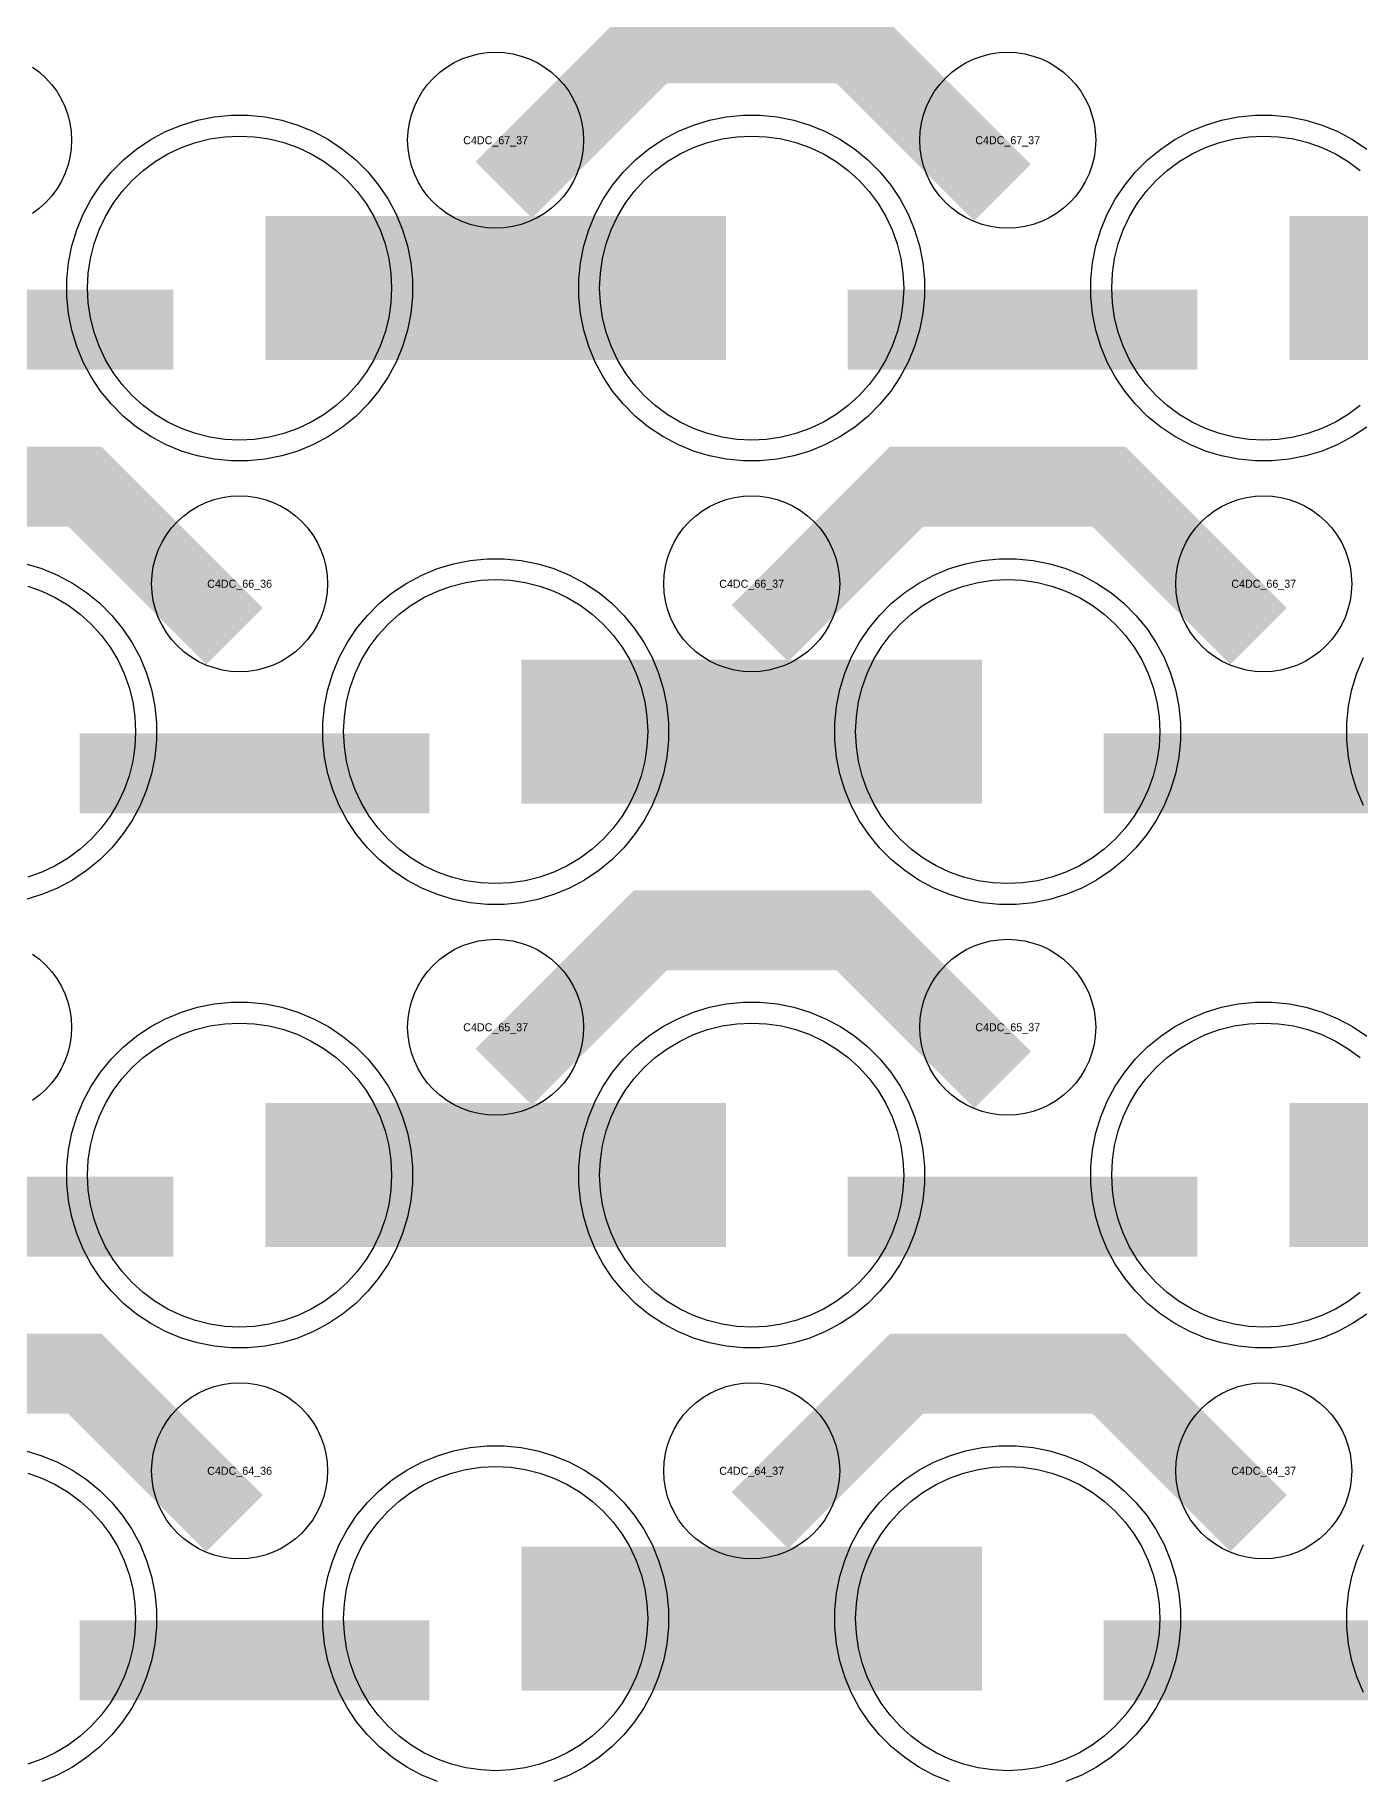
# Model space of a CAD drawing. Extents: x -11880 to 11880, y -14992 to 14992.
# Drawn here: x -304 to 110, y -6021 to -5477 of the extents above; entities that cross this region are included whole.
import ezdxf
from ezdxf.enums import TextEntityAlignment as Align

# ---------------------------------------------------------------- set-up
doc = ezdxf.new("R2010")
doc.units = 0
doc.header["$MEASUREMENT"] = 0
for name, color, linetype in [('GDS_775_DT_237', 138, 'CONTINUOUS'), ('RDL1_FS', 34, 'CONTINUOUS'), ('RDL_BS', 160, 'CONTINUOUS')]:
    doc.layers.add(name, color=color, linetype=linetype)

msp = doc.modelspace()

# ---------------------------------------------------------------- linework, layer by layer
at = {"layer": 'RDL1_FS'}
for points in [[(-240, -5603.279), (-244.657, -5603.05), (-249.268, -5602.366), (-253.791, -5601.234), (-258.181, -5599.662), (-262.395, -5597.67), (-266.395, -5595.272), (-270.14, -5592.494), (-273.594, -5589.364), (-276.724, -5585.91), (-279.502, -5582.165), (-281.9, -5578.165), (-283.892, -5573.951), (-285.464, -5569.561), (-286.596, -5565.038), (-287.28, -5560.427), (-287.509, -5555.77), (-287.28, -5551.113), (-286.596, -5546.502), (-285.464, -5541.979), (-283.892, -5537.589), (-281.9, -5533.375), (-279.502, -5529.375), (-276.724, -5525.63), (-273.594, -5522.176), (-270.14, -5519.046), (-266.395, -5516.268), (-262.395, -5513.87), (-258.181, -5511.878), (-253.791, -5510.306), (-249.268, -5509.174), (-244.657, -5508.49), (-240, -5508.261), (-235.343, -5508.49), (-230.732, -5509.174), (-226.209, -5510.306), (-221.819, -5511.878), (-217.605, -5513.87), (-213.605, -5516.268), (-209.86, -5519.046), (-206.406, -5522.176), (-203.276, -5525.63), (-200.498, -5529.375), (-198.1, -5533.375), (-196.108, -5537.589), (-194.536, -5541.979), (-193.404, -5546.502), (-192.72, -5551.113), (-192.491, -5555.77), (-192.72, -5560.427), (-193.404, -5565.038), (-194.536, -5569.561), (-196.108, -5573.951), (-198.1, -5578.165), (-200.498, -5582.165), (-203.276, -5585.91), (-206.406, -5589.364), (-209.86, -5592.494), (-213.605, -5595.272), (-217.605, -5597.67), (-221.819, -5599.662), (-226.209, -5601.234), (-230.732, -5602.366), (-235.343, -5603.05)], [(-80, -5603.279), (-84.657, -5603.05), (-89.268, -5602.366), (-93.791, -5601.234), (-98.181, -5599.662), (-102.395, -5597.67), (-106.395, -5595.272), (-110.14, -5592.494), (-113.594, -5589.364), (-116.724, -5585.91), (-119.502, -5582.165), (-121.9, -5578.165), (-123.892, -5573.951), (-125.464, -5569.561), (-126.596, -5565.038), (-127.28, -5560.427), (-127.509, -5555.77), (-127.28, -5551.113), (-126.596, -5546.502), (-125.464, -5541.979), (-123.892, -5537.589), (-121.9, -5533.375), (-119.502, -5529.375), (-116.724, -5525.63), (-113.594, -5522.176), (-110.14, -5519.046), (-106.395, -5516.268), (-102.395, -5513.87), (-98.181, -5511.878), (-93.791, -5510.306), (-89.268, -5509.174), (-84.657, -5508.49), (-80, -5508.261), (-75.343, -5508.49), (-70.732, -5509.174), (-66.209, -5510.306), (-61.819, -5511.878), (-57.605, -5513.87), (-53.605, -5516.268), (-49.86, -5519.046), (-46.406, -5522.176), (-43.276, -5525.63), (-40.498, -5529.375), (-38.1, -5533.375), (-36.108, -5537.589), (-34.536, -5541.979), (-33.404, -5546.502), (-32.72, -5551.113), (-32.491, -5555.77), (-32.72, -5560.427), (-33.404, -5565.038), (-34.536, -5569.561), (-36.108, -5573.951), (-38.1, -5578.165), (-40.498, -5582.165), (-43.276, -5585.91), (-46.406, -5589.364), (-49.86, -5592.494), (-53.605, -5595.272), (-57.605, -5597.67), (-61.819, -5599.662), (-66.209, -5601.234), (-70.732, -5602.366), (-75.343, -5603.05)], [(-160, -6018.974), (-164.657, -6018.745), (-169.268, -6018.061), (-173.791, -6016.929), (-178.181, -6015.357), (-182.395, -6013.365), (-186.395, -6010.967), (-190.14, -6008.189), (-193.594, -6005.059), (-196.724, -6001.605), (-199.502, -5997.86), (-201.9, -5993.86), (-203.892, -5989.646), (-205.464, -5985.256), (-206.596, -5980.733), (-207.28, -5976.122), (-207.509, -5971.465), (-207.28, -5966.808), (-206.596, -5962.197), (-205.464, -5957.674), (-203.892, -5953.284), (-201.9, -5949.07), (-199.502, -5945.07), (-196.724, -5941.325), (-193.594, -5937.871), (-190.14, -5934.741), (-186.395, -5931.963), (-182.395, -5929.565), (-178.181, -5927.573), (-173.791, -5926.001), (-169.268, -5924.869), (-164.657, -5924.185), (-160, -5923.956), (-155.343, -5924.185), (-150.732, -5924.869), (-146.209, -5926.001), (-141.819, -5927.573), (-137.605, -5929.565), (-133.605, -5931.963), (-129.86, -5934.741), (-126.406, -5937.871), (-123.276, -5941.325), (-120.498, -5945.07), (-118.1, -5949.07), (-116.108, -5953.284), (-114.536, -5957.674), (-113.404, -5962.197), (-112.72, -5966.808), (-112.491, -5971.465), (-112.72, -5976.122), (-113.404, -5980.733), (-114.536, -5985.256), (-116.108, -5989.646), (-118.1, -5993.86), (-120.498, -5997.86), (-123.276, -6001.605), (-126.406, -6005.059), (-129.86, -6008.189), (-133.605, -6010.967), (-137.605, -6013.365), (-141.819, -6015.357), (-146.209, -6016.929), (-150.732, -6018.061), (-155.343, -6018.745)], [(0, -6018.974), (-4.657, -6018.745), (-9.268, -6018.061), (-13.791, -6016.929), (-18.181, -6015.357), (-22.395, -6013.365), (-26.395, -6010.967), (-30.14, -6008.189), (-33.594, -6005.059), (-36.724, -6001.605), (-39.502, -5997.86), (-41.9, -5993.86), (-43.892, -5989.646), (-45.464, -5985.256), (-46.596, -5980.733), (-47.28, -5976.122), (-47.509, -5971.465), (-47.28, -5966.808), (-46.596, -5962.197), (-45.464, -5957.674), (-43.892, -5953.284), (-41.9, -5949.07), (-39.502, -5945.07), (-36.724, -5941.325), (-33.594, -5937.871), (-30.14, -5934.741), (-26.395, -5931.963), (-22.395, -5929.565), (-18.181, -5927.573), (-13.791, -5926.001), (-9.268, -5924.869), (-4.657, -5924.185), (0, -5923.956), (4.657, -5924.185), (9.268, -5924.869), (13.791, -5926.001), (18.181, -5927.573), (22.395, -5929.565), (26.395, -5931.963), (30.14, -5934.741), (33.594, -5937.871), (36.724, -5941.325), (39.502, -5945.07), (41.9, -5949.07), (43.892, -5953.284), (45.464, -5957.674), (46.596, -5962.197), (47.28, -5966.808), (47.509, -5971.465), (47.28, -5976.122), (46.596, -5980.733), (45.464, -5985.256), (43.892, -5989.646), (41.9, -5993.86), (39.502, -5997.86), (36.724, -6001.605), (33.594, -6005.059), (30.14, -6008.189), (26.395, -6010.967), (22.395, -6013.365), (18.181, -6015.357), (13.791, -6016.929), (9.268, -6018.061), (4.657, -6018.745)]]:
    msp.add_lwpolyline(points, close=True, dxfattribs=at)
for points in [[(110.14, -5592.494), (106.395, -5595.272), (102.395, -5597.67), (98.181, -5599.662), (93.791, -5601.234), (89.268, -5602.366), (84.657, -5603.05), (80, -5603.279), (75.343, -5603.05), (70.732, -5602.366), (66.209, -5601.234), (61.819, -5599.662), (57.605, -5597.67), (53.605, -5595.272), (49.86, -5592.494), (46.406, -5589.364), (43.276, -5585.91), (40.498, -5582.165), (38.1, -5578.165), (36.108, -5573.951), (34.536, -5569.561), (33.404, -5565.038), (32.72, -5560.427), (32.491, -5555.77), (32.72, -5551.113), (33.404, -5546.502), (34.536, -5541.979), (36.108, -5537.589), (38.1, -5533.375), (40.498, -5529.375), (43.276, -5525.63), (46.406, -5522.176), (49.86, -5519.046), (53.605, -5516.268), (57.605, -5513.87), (61.819, -5511.878), (66.209, -5510.306), (70.732, -5509.174), (75.343, -5508.49), (80, -5508.261), (84.657, -5508.49), (89.268, -5509.174), (93.791, -5510.306), (98.181, -5511.878), (102.395, -5513.87), (106.395, -5516.268), (110.14, -5519.046)], [(-306.209, -5926.001), (-301.819, -5927.573), (-297.605, -5929.565), (-293.605, -5931.963), (-289.86, -5934.741), (-286.406, -5937.871), (-283.276, -5941.325), (-280.498, -5945.07), (-278.1, -5949.07), (-276.108, -5953.284), (-274.536, -5957.674), (-273.404, -5962.197), (-272.72, -5966.808), (-272.491, -5971.465), (-272.72, -5976.122), (-273.404, -5980.733), (-274.536, -5985.256), (-276.108, -5989.646), (-278.1, -5993.86), (-280.498, -5997.86), (-283.276, -6001.605), (-286.406, -6005.059), (-289.86, -6008.189), (-293.605, -6010.967), (-297.605, -6013.365), (-301.819, -6015.357), (-306.209, -6016.929)]]:
    msp.add_lwpolyline(points, dxfattribs=at)
for points in [[(-231.998, -5555.77, 45, 45, 0), (-159.998, -5555.77, 45, 45, 0)], [(-159.998, -5555.77, 45, 45, 0), (-87.998, -5555.77, 45, 45, 0)], [(88.002, -5555.77, 45, 45, 0), (160.002, -5555.77, 45, 45, 0)], [(-151.998, -5971.465, 45, 45, 0), (-79.998, -5971.465, 45, 45, 0)], [(-79.998, -5971.465, 45, 45, 0), (-7.998, -5971.465, 45, 45, 0)]]:
    msp.add_lwpolyline(points, format="xyseb", dxfattribs=at)
at = {"layer": 'RDL1_FS', "color": 241, "true_color": 0xf7abae}
for points in [[(-160, -5741.844), (-164.657, -5741.615), (-169.268, -5740.931), (-173.791, -5739.799), (-178.181, -5738.227), (-182.395, -5736.235), (-186.395, -5733.837), (-190.14, -5731.059), (-193.594, -5727.929), (-196.724, -5724.475), (-199.502, -5720.73), (-201.9, -5716.73), (-203.892, -5712.516), (-205.464, -5708.126), (-206.596, -5703.603), (-207.28, -5698.992), (-207.509, -5694.335), (-207.28, -5689.678), (-206.596, -5685.067), (-205.464, -5680.544), (-203.892, -5676.154), (-201.9, -5671.94), (-199.502, -5667.94), (-196.724, -5664.195), (-193.594, -5660.741), (-190.14, -5657.611), (-186.395, -5654.833), (-182.395, -5652.435), (-178.181, -5650.443), (-173.791, -5648.871), (-169.268, -5647.739), (-164.657, -5647.055), (-160, -5646.826), (-155.343, -5647.055), (-150.732, -5647.739), (-146.209, -5648.871), (-141.819, -5650.443), (-137.605, -5652.435), (-133.605, -5654.833), (-129.86, -5657.611), (-126.406, -5660.741), (-123.276, -5664.195), (-120.498, -5667.94), (-118.1, -5671.94), (-116.108, -5676.154), (-114.536, -5680.544), (-113.404, -5685.067), (-112.72, -5689.678), (-112.491, -5694.335), (-112.72, -5698.992), (-113.404, -5703.603), (-114.536, -5708.126), (-116.108, -5712.516), (-118.1, -5716.73), (-120.498, -5720.73), (-123.276, -5724.475), (-126.406, -5727.929), (-129.86, -5731.059), (-133.605, -5733.837), (-137.605, -5736.235), (-141.819, -5738.227), (-146.209, -5739.799), (-150.732, -5740.931), (-155.343, -5741.615)], [(0, -5741.844), (-4.657, -5741.615), (-9.268, -5740.931), (-13.791, -5739.799), (-18.181, -5738.227), (-22.395, -5736.235), (-26.395, -5733.837), (-30.14, -5731.059), (-33.594, -5727.929), (-36.724, -5724.475), (-39.502, -5720.73), (-41.9, -5716.73), (-43.892, -5712.516), (-45.464, -5708.126), (-46.596, -5703.603), (-47.28, -5698.992), (-47.509, -5694.335), (-47.28, -5689.678), (-46.596, -5685.067), (-45.464, -5680.544), (-43.892, -5676.154), (-41.9, -5671.94), (-39.502, -5667.94), (-36.724, -5664.195), (-33.594, -5660.741), (-30.14, -5657.611), (-26.395, -5654.833), (-22.395, -5652.435), (-18.181, -5650.443), (-13.791, -5648.871), (-9.268, -5647.739), (-4.657, -5647.055), (0, -5646.826), (4.657, -5647.055), (9.268, -5647.739), (13.791, -5648.871), (18.181, -5650.443), (22.395, -5652.435), (26.395, -5654.833), (30.14, -5657.611), (33.594, -5660.741), (36.724, -5664.195), (39.502, -5667.94), (41.9, -5671.94), (43.892, -5676.154), (45.464, -5680.544), (46.596, -5685.067), (47.28, -5689.678), (47.509, -5694.335), (47.28, -5698.992), (46.596, -5703.603), (45.464, -5708.126), (43.892, -5712.516), (41.9, -5716.73), (39.502, -5720.73), (36.724, -5724.475), (33.594, -5727.929), (30.14, -5731.059), (26.395, -5733.837), (22.395, -5736.235), (18.181, -5738.227), (13.791, -5739.799), (9.268, -5740.931), (4.657, -5741.615)], [(-240, -5880.409), (-244.657, -5880.18), (-249.268, -5879.496), (-253.791, -5878.364), (-258.181, -5876.792), (-262.395, -5874.8), (-266.395, -5872.402), (-270.14, -5869.624), (-273.594, -5866.494), (-276.724, -5863.04), (-279.502, -5859.295), (-281.9, -5855.295), (-283.892, -5851.081), (-285.464, -5846.691), (-286.596, -5842.168), (-287.28, -5837.557), (-287.509, -5832.9), (-287.28, -5828.243), (-286.596, -5823.632), (-285.464, -5819.109), (-283.892, -5814.719), (-281.9, -5810.505), (-279.502, -5806.505), (-276.724, -5802.76), (-273.594, -5799.306), (-270.14, -5796.176), (-266.395, -5793.398), (-262.395, -5791), (-258.181, -5789.008), (-253.791, -5787.436), (-249.268, -5786.304), (-244.657, -5785.62), (-240, -5785.391), (-235.343, -5785.62), (-230.732, -5786.304), (-226.209, -5787.436), (-221.819, -5789.008), (-217.605, -5791), (-213.605, -5793.398), (-209.86, -5796.176), (-206.406, -5799.306), (-203.276, -5802.76), (-200.498, -5806.505), (-198.1, -5810.505), (-196.108, -5814.719), (-194.536, -5819.109), (-193.404, -5823.632), (-192.72, -5828.243), (-192.491, -5832.9), (-192.72, -5837.557), (-193.404, -5842.168), (-194.536, -5846.691), (-196.108, -5851.081), (-198.1, -5855.295), (-200.498, -5859.295), (-203.276, -5863.04), (-206.406, -5866.494), (-209.86, -5869.624), (-213.605, -5872.402), (-217.605, -5874.8), (-221.819, -5876.792), (-226.209, -5878.364), (-230.732, -5879.496), (-235.343, -5880.18)], [(-80, -5880.409), (-84.657, -5880.18), (-89.268, -5879.496), (-93.791, -5878.364), (-98.181, -5876.792), (-102.395, -5874.8), (-106.395, -5872.402), (-110.14, -5869.624), (-113.594, -5866.494), (-116.724, -5863.04), (-119.502, -5859.295), (-121.9, -5855.295), (-123.892, -5851.081), (-125.464, -5846.691), (-126.596, -5842.168), (-127.28, -5837.557), (-127.509, -5832.9), (-127.28, -5828.243), (-126.596, -5823.632), (-125.464, -5819.109), (-123.892, -5814.719), (-121.9, -5810.505), (-119.502, -5806.505), (-116.724, -5802.76), (-113.594, -5799.306), (-110.14, -5796.176), (-106.395, -5793.398), (-102.395, -5791), (-98.181, -5789.008), (-93.791, -5787.436), (-89.268, -5786.304), (-84.657, -5785.62), (-80, -5785.391), (-75.343, -5785.62), (-70.732, -5786.304), (-66.209, -5787.436), (-61.819, -5789.008), (-57.605, -5791), (-53.605, -5793.398), (-49.86, -5796.176), (-46.406, -5799.306), (-43.276, -5802.76), (-40.498, -5806.505), (-38.1, -5810.505), (-36.108, -5814.719), (-34.536, -5819.109), (-33.404, -5823.632), (-32.72, -5828.243), (-32.491, -5832.9), (-32.72, -5837.557), (-33.404, -5842.168), (-34.536, -5846.691), (-36.108, -5851.081), (-38.1, -5855.295), (-40.498, -5859.295), (-43.276, -5863.04), (-46.406, -5866.494), (-49.86, -5869.624), (-53.605, -5872.402), (-57.605, -5874.8), (-61.819, -5876.792), (-66.209, -5878.364), (-70.732, -5879.496), (-75.343, -5880.18)]]:
    msp.add_lwpolyline(points, close=True, dxfattribs=at)
for points in [[(-306.209, -5648.871), (-301.819, -5650.443), (-297.605, -5652.435), (-293.605, -5654.833), (-289.86, -5657.611), (-286.406, -5660.741), (-283.276, -5664.195), (-280.498, -5667.94), (-278.1, -5671.94), (-276.108, -5676.154), (-274.536, -5680.544), (-273.404, -5685.067), (-272.72, -5689.678), (-272.491, -5694.335), (-272.72, -5698.992), (-273.404, -5703.603), (-274.536, -5708.126), (-276.108, -5712.516), (-278.1, -5716.73), (-280.498, -5720.73), (-283.276, -5724.475), (-286.406, -5727.929), (-289.86, -5731.059), (-293.605, -5733.837), (-297.605, -5736.235), (-301.819, -5738.227), (-306.209, -5739.799)], [(110.14, -5869.624), (106.395, -5872.402), (102.395, -5874.8), (98.181, -5876.792), (93.791, -5878.364), (89.268, -5879.496), (84.657, -5880.18), (80, -5880.409), (75.343, -5880.18), (70.732, -5879.496), (66.209, -5878.364), (61.819, -5876.792), (57.605, -5874.8), (53.605, -5872.402), (49.86, -5869.624), (46.406, -5866.494), (43.276, -5863.04), (40.498, -5859.295), (38.1, -5855.295), (36.108, -5851.081), (34.536, -5846.691), (33.404, -5842.168), (32.72, -5837.557), (32.491, -5832.9), (32.72, -5828.243), (33.404, -5823.632), (34.536, -5819.109), (36.108, -5814.719), (38.1, -5810.505), (40.498, -5806.505), (43.276, -5802.76), (46.406, -5799.306), (49.86, -5796.176), (53.605, -5793.398), (57.605, -5791), (61.819, -5789.008), (66.209, -5787.436), (70.732, -5786.304), (75.343, -5785.62), (80, -5785.391), (84.657, -5785.62), (89.268, -5786.304), (93.791, -5787.436), (98.181, -5789.008), (102.395, -5791), (106.395, -5793.398), (110.14, -5796.176)]]:
    msp.add_lwpolyline(points, dxfattribs=at)
for points in [[(-151.998, -5694.335, 45, 45, 0), (-79.998, -5694.335, 45, 45, 0)], [(-79.998, -5694.335, 45, 45, 0), (-7.998, -5694.335, 45, 45, 0)], [(-231.998, -5832.9, 45, 45, 0), (-159.998, -5832.9, 45, 45, 0)], [(-159.998, -5832.9, 45, 45, 0), (-87.998, -5832.9, 45, 45, 0)], [(88.002, -5832.9, 45, 45, 0), (160.002, -5832.9, 45, 45, 0)]]:
    msp.add_lwpolyline(points, format="xyseb", dxfattribs=at)
at = {"layer": 'RDL_BS'}
for points in [[(-157.438, -5525.084, 25, 25, 0), (-111.623, -5479.269, 25, 25, 0), (-78.07, -5479.269, 25, 25, 0)], [(-1.599, -5525.983, 25, 25, 0), (-48.313, -5479.269, 25, 25, 0), (-78.071, -5479.269, 25, 25, 0)], [(-369.984, -5568.783, 25, 25, 0), (-260.719, -5568.783, 25, 25, 0)], [(-49.984, -5568.783, 25, 25, 0), (59.281, -5568.783, 25, 25, 0)], [(-241.599, -5664.548, 25, 25, 0), (-288.313, -5617.834, 25, 25, 0), (-318.071, -5617.834, 25, 25, 0)], [(-77.438, -5663.649, 25, 25, 0), (-31.623, -5617.834, 25, 25, 0), (1.93, -5617.834, 25, 25, 0)], [(78.401, -5664.548, 25, 25, 0), (31.687, -5617.834, 25, 25, 0), (1.929, -5617.834, 25, 25, 0)], [(-157.438, -5802.214, 25, 25, 0), (-111.623, -5756.399, 25, 25, 0), (-78.07, -5756.399, 25, 25, 0)], [(-1.599, -5803.113, 25, 25, 0), (-48.313, -5756.399, 25, 25, 0), (-78.071, -5756.399, 25, 25, 0)], [(-241.599, -5941.678, 25, 25, 0), (-288.313, -5894.964, 25, 25, 0), (-318.071, -5894.964, 25, 25, 0)], [(-77.438, -5940.779, 25, 25, 0), (-31.623, -5894.964, 25, 25, 0), (1.93, -5894.964, 25, 25, 0)], [(78.401, -5941.678, 25, 25, 0), (31.687, -5894.964, 25, 25, 0), (1.929, -5894.964, 25, 25, 0)], [(-289.984, -5984.478, 25, 25, 0), (-180.719, -5984.478, 25, 25, 0)], [(30.016, -5984.478, 25, 25, 0), (139.281, -5984.478, 25, 25, 0)]]:
    msp.add_lwpolyline(points, format="xyseb", dxfattribs=at)
for points in [[(-160, -5537.076), (-162.693, -5536.944), (-165.365, -5536.548), (-167.984, -5535.891), (-170.519, -5534.984), (-172.956, -5533.832), (-175.28, -5532.439), (-177.443, -5530.836), (-179.442, -5529.024), (-181.254, -5527.025), (-182.857, -5524.862), (-184.25, -5522.538), (-185.402, -5520.101), (-186.309, -5517.566), (-186.966, -5514.947), (-187.362, -5512.275), (-187.494, -5509.582), (-187.362, -5506.889), (-186.966, -5504.217), (-186.309, -5501.598), (-185.402, -5499.063), (-184.25, -5496.626), (-182.857, -5494.302), (-181.254, -5492.139), (-179.442, -5490.14), (-177.443, -5488.328), (-175.28, -5486.725), (-172.956, -5485.332), (-170.519, -5484.18), (-167.984, -5483.273), (-165.365, -5482.616), (-162.693, -5482.22), (-160, -5482.088), (-157.307, -5482.22), (-154.635, -5482.616), (-152.016, -5483.273), (-149.481, -5484.18), (-147.044, -5485.332), (-144.72, -5486.725), (-142.557, -5488.328), (-140.558, -5490.14), (-138.746, -5492.139), (-137.143, -5494.302), (-135.75, -5496.626), (-134.598, -5499.063), (-133.691, -5501.598), (-133.034, -5504.217), (-132.638, -5506.889), (-132.506, -5509.582), (-132.638, -5512.275), (-133.034, -5514.947), (-133.691, -5517.566), (-134.598, -5520.101), (-135.75, -5522.538), (-137.143, -5524.862), (-138.746, -5527.025), (-140.558, -5529.024), (-142.557, -5530.836), (-144.72, -5532.439), (-147.044, -5533.832), (-149.481, -5534.984), (-152.016, -5535.891), (-154.635, -5536.548), (-157.307, -5536.944)], [(0, -5537.076), (-2.693, -5536.944), (-5.365, -5536.548), (-7.984, -5535.891), (-10.519, -5534.984), (-12.956, -5533.832), (-15.28, -5532.439), (-17.443, -5530.836), (-19.442, -5529.024), (-21.254, -5527.025), (-22.857, -5524.862), (-24.25, -5522.538), (-25.402, -5520.101), (-26.309, -5517.566), (-26.966, -5514.947), (-27.362, -5512.275), (-27.494, -5509.582), (-27.362, -5506.889), (-26.966, -5504.217), (-26.309, -5501.598), (-25.402, -5499.063), (-24.25, -5496.626), (-22.857, -5494.302), (-21.254, -5492.139), (-19.442, -5490.14), (-17.443, -5488.328), (-15.28, -5486.725), (-12.956, -5485.332), (-10.519, -5484.18), (-7.984, -5483.273), (-5.365, -5482.616), (-2.693, -5482.22), (0, -5482.088), (2.693, -5482.22), (5.365, -5482.616), (7.984, -5483.273), (10.519, -5484.18), (12.956, -5485.332), (15.28, -5486.725), (17.443, -5488.328), (19.442, -5490.14), (21.254, -5492.139), (22.857, -5494.302), (24.25, -5496.626), (25.402, -5499.063), (26.309, -5501.598), (26.966, -5504.217), (27.362, -5506.889), (27.494, -5509.582), (27.362, -5512.275), (26.966, -5514.947), (26.309, -5517.566), (25.402, -5520.101), (24.25, -5522.538), (22.857, -5524.862), (21.254, -5527.025), (19.442, -5529.024), (17.443, -5530.836), (15.28, -5532.439), (12.956, -5533.832), (10.519, -5534.984), (7.984, -5535.891), (5.365, -5536.548), (2.693, -5536.944)], [(-242.644, -5609.77), (-247.938, -5609.253), (-253.165, -5608.207), (-258.205, -5606.676), (-263.115, -5604.645), (-267.777, -5602.153), (-272.191, -5599.206), (-276.292, -5595.844), (-280.074, -5592.062), (-283.436, -5587.961), (-286.383, -5583.547), (-288.875, -5578.885), (-290.906, -5573.975), (-292.437, -5568.935), (-293.483, -5563.708), (-294, -5558.414), (-294, -5553.126), (-293.483, -5547.832), (-292.437, -5542.605), (-290.906, -5537.565), (-288.875, -5532.655), (-286.383, -5527.993), (-283.436, -5523.579), (-280.074, -5519.478), (-276.292, -5515.696), (-272.191, -5512.334), (-267.777, -5509.387), (-263.115, -5506.895), (-258.205, -5504.864), (-253.165, -5503.333), (-247.938, -5502.287), (-242.644, -5501.77), (-237.356, -5501.77), (-232.062, -5502.287), (-226.835, -5503.333), (-221.795, -5504.864), (-216.885, -5506.895), (-212.223, -5509.387), (-207.809, -5512.334), (-203.708, -5515.696), (-199.926, -5519.478), (-196.564, -5523.579), (-193.617, -5527.993), (-191.125, -5532.655), (-189.094, -5537.565), (-187.563, -5542.605), (-186.517, -5547.832), (-186, -5553.126), (-186, -5558.414), (-186.517, -5563.708), (-187.563, -5568.935), (-189.094, -5573.975), (-191.125, -5578.885), (-193.617, -5583.547), (-196.564, -5587.961), (-199.926, -5592.062), (-203.708, -5595.844), (-207.809, -5599.206), (-212.223, -5602.153), (-216.885, -5604.645), (-221.795, -5606.676), (-226.835, -5608.207), (-232.062, -5609.253), (-237.356, -5609.77)], [(-82.644, -5609.77), (-87.938, -5609.253), (-93.165, -5608.207), (-98.205, -5606.676), (-103.115, -5604.645), (-107.777, -5602.153), (-112.191, -5599.206), (-116.292, -5595.844), (-120.074, -5592.062), (-123.436, -5587.961), (-126.383, -5583.547), (-128.875, -5578.885), (-130.906, -5573.975), (-132.437, -5568.935), (-133.483, -5563.708), (-134, -5558.414), (-134, -5553.126), (-133.483, -5547.832), (-132.437, -5542.605), (-130.906, -5537.565), (-128.875, -5532.655), (-126.383, -5527.993), (-123.436, -5523.579), (-120.074, -5519.478), (-116.292, -5515.696), (-112.191, -5512.334), (-107.777, -5509.387), (-103.115, -5506.895), (-98.205, -5504.864), (-93.165, -5503.333), (-87.938, -5502.287), (-82.644, -5501.77), (-77.356, -5501.77), (-72.062, -5502.287), (-66.835, -5503.333), (-61.795, -5504.864), (-56.885, -5506.895), (-52.223, -5509.387), (-47.809, -5512.334), (-43.708, -5515.696), (-39.926, -5519.478), (-36.564, -5523.579), (-33.617, -5527.993), (-31.125, -5532.655), (-29.094, -5537.565), (-27.563, -5542.605), (-26.517, -5547.832), (-26, -5553.126), (-26, -5558.414), (-26.517, -5563.708), (-27.563, -5568.935), (-29.094, -5573.975), (-31.125, -5578.885), (-33.617, -5583.547), (-36.564, -5587.961), (-39.926, -5592.062), (-43.708, -5595.844), (-47.809, -5599.206), (-52.223, -5602.153), (-56.885, -5604.645), (-61.795, -5606.676), (-66.835, -5608.207), (-72.062, -5609.253), (-77.356, -5609.77)], [(-240, -5675.641), (-242.693, -5675.509), (-245.365, -5675.113), (-247.984, -5674.456), (-250.519, -5673.549), (-252.956, -5672.397), (-255.28, -5671.004), (-257.443, -5669.401), (-259.442, -5667.589), (-261.254, -5665.59), (-262.857, -5663.427), (-264.25, -5661.103), (-265.402, -5658.666), (-266.309, -5656.131), (-266.966, -5653.512), (-267.362, -5650.84), (-267.494, -5648.147), (-267.362, -5645.454), (-266.966, -5642.782), (-266.309, -5640.163), (-265.402, -5637.628), (-264.25, -5635.191), (-262.857, -5632.867), (-261.254, -5630.704), (-259.442, -5628.705), (-257.443, -5626.893), (-255.28, -5625.29), (-252.956, -5623.897), (-250.519, -5622.745), (-247.984, -5621.838), (-245.365, -5621.181), (-242.693, -5620.785), (-240, -5620.653), (-237.307, -5620.785), (-234.635, -5621.181), (-232.016, -5621.838), (-229.481, -5622.745), (-227.044, -5623.897), (-224.72, -5625.29), (-222.557, -5626.893), (-220.558, -5628.705), (-218.746, -5630.704), (-217.143, -5632.867), (-215.75, -5635.191), (-214.598, -5637.628), (-213.691, -5640.163), (-213.034, -5642.782), (-212.638, -5645.454), (-212.506, -5648.147), (-212.638, -5650.84), (-213.034, -5653.512), (-213.691, -5656.131), (-214.598, -5658.666), (-215.75, -5661.103), (-217.143, -5663.427), (-218.746, -5665.59), (-220.558, -5667.589), (-222.557, -5669.401), (-224.72, -5671.004), (-227.044, -5672.397), (-229.481, -5673.549), (-232.016, -5674.456), (-234.635, -5675.113), (-237.307, -5675.509)], [(-80, -5675.641), (-82.693, -5675.509), (-85.365, -5675.113), (-87.984, -5674.456), (-90.519, -5673.549), (-92.956, -5672.397), (-95.28, -5671.004), (-97.443, -5669.401), (-99.442, -5667.589), (-101.254, -5665.59), (-102.857, -5663.427), (-104.25, -5661.103), (-105.402, -5658.666), (-106.309, -5656.131), (-106.966, -5653.512), (-107.362, -5650.84), (-107.494, -5648.147), (-107.362, -5645.454), (-106.966, -5642.782), (-106.309, -5640.163), (-105.402, -5637.628), (-104.25, -5635.191), (-102.857, -5632.867), (-101.254, -5630.704), (-99.442, -5628.705), (-97.443, -5626.893), (-95.28, -5625.29), (-92.956, -5623.897), (-90.519, -5622.745), (-87.984, -5621.838), (-85.365, -5621.181), (-82.693, -5620.785), (-80, -5620.653), (-77.307, -5620.785), (-74.635, -5621.181), (-72.016, -5621.838), (-69.481, -5622.745), (-67.044, -5623.897), (-64.72, -5625.29), (-62.557, -5626.893), (-60.558, -5628.705), (-58.746, -5630.704), (-57.143, -5632.867), (-55.75, -5635.191), (-54.598, -5637.628), (-53.691, -5640.163), (-53.034, -5642.782), (-52.638, -5645.454), (-52.506, -5648.147), (-52.638, -5650.84), (-53.034, -5653.512), (-53.691, -5656.131), (-54.598, -5658.666), (-55.75, -5661.103), (-57.143, -5663.427), (-58.746, -5665.59), (-60.558, -5667.589), (-62.557, -5669.401), (-64.72, -5671.004), (-67.044, -5672.397), (-69.481, -5673.549), (-72.016, -5674.456), (-74.635, -5675.113), (-77.307, -5675.509)], [(80, -5675.641), (77.307, -5675.509), (74.635, -5675.113), (72.016, -5674.456), (69.481, -5673.549), (67.044, -5672.397), (64.72, -5671.004), (62.557, -5669.401), (60.558, -5667.589), (58.746, -5665.59), (57.143, -5663.427), (55.75, -5661.103), (54.598, -5658.666), (53.691, -5656.131), (53.034, -5653.512), (52.638, -5650.84), (52.506, -5648.147), (52.638, -5645.454), (53.034, -5642.782), (53.691, -5640.163), (54.598, -5637.628), (55.75, -5635.191), (57.143, -5632.867), (58.746, -5630.704), (60.558, -5628.705), (62.557, -5626.893), (64.72, -5625.29), (67.044, -5623.897), (69.481, -5622.745), (72.016, -5621.838), (74.635, -5621.181), (77.307, -5620.785), (80, -5620.653), (82.693, -5620.785), (85.365, -5621.181), (87.984, -5621.838), (90.519, -5622.745), (92.956, -5623.897), (95.28, -5625.29), (97.443, -5626.893), (99.442, -5628.705), (101.254, -5630.704), (102.857, -5632.867), (104.25, -5635.191), (105.402, -5637.628), (106.309, -5640.163), (106.966, -5642.782), (107.362, -5645.454), (107.494, -5648.147), (107.362, -5650.84), (106.966, -5653.512), (106.309, -5656.131), (105.402, -5658.666), (104.25, -5661.103), (102.857, -5663.427), (101.254, -5665.59), (99.442, -5667.589), (97.443, -5669.401), (95.28, -5671.004), (92.956, -5672.397), (90.519, -5673.549), (87.984, -5674.456), (85.365, -5675.113), (82.693, -5675.509)], [(-160, -5814.206), (-162.693, -5814.074), (-165.365, -5813.678), (-167.984, -5813.021), (-170.519, -5812.114), (-172.956, -5810.962), (-175.28, -5809.569), (-177.443, -5807.966), (-179.442, -5806.154), (-181.254, -5804.155), (-182.857, -5801.992), (-184.25, -5799.668), (-185.402, -5797.231), (-186.309, -5794.696), (-186.966, -5792.077), (-187.362, -5789.405), (-187.494, -5786.712), (-187.362, -5784.019), (-186.966, -5781.347), (-186.309, -5778.728), (-185.402, -5776.193), (-184.25, -5773.756), (-182.857, -5771.432), (-181.254, -5769.269), (-179.442, -5767.27), (-177.443, -5765.458), (-175.28, -5763.855), (-172.956, -5762.462), (-170.519, -5761.31), (-167.984, -5760.403), (-165.365, -5759.746), (-162.693, -5759.35), (-160, -5759.218), (-157.307, -5759.35), (-154.635, -5759.746), (-152.016, -5760.403), (-149.481, -5761.31), (-147.044, -5762.462), (-144.72, -5763.855), (-142.557, -5765.458), (-140.558, -5767.27), (-138.746, -5769.269), (-137.143, -5771.432), (-135.75, -5773.756), (-134.598, -5776.193), (-133.691, -5778.728), (-133.034, -5781.347), (-132.638, -5784.019), (-132.506, -5786.712), (-132.638, -5789.405), (-133.034, -5792.077), (-133.691, -5794.696), (-134.598, -5797.231), (-135.75, -5799.668), (-137.143, -5801.992), (-138.746, -5804.155), (-140.558, -5806.154), (-142.557, -5807.966), (-144.72, -5809.569), (-147.044, -5810.962), (-149.481, -5812.114), (-152.016, -5813.021), (-154.635, -5813.678), (-157.307, -5814.074)], [(0, -5814.206), (-2.693, -5814.074), (-5.365, -5813.678), (-7.984, -5813.021), (-10.519, -5812.114), (-12.956, -5810.962), (-15.28, -5809.569), (-17.443, -5807.966), (-19.442, -5806.154), (-21.254, -5804.155), (-22.857, -5801.992), (-24.25, -5799.668), (-25.402, -5797.231), (-26.309, -5794.696), (-26.966, -5792.077), (-27.362, -5789.405), (-27.494, -5786.712), (-27.362, -5784.019), (-26.966, -5781.347), (-26.309, -5778.728), (-25.402, -5776.193), (-24.25, -5773.756), (-22.857, -5771.432), (-21.254, -5769.269), (-19.442, -5767.27), (-17.443, -5765.458), (-15.28, -5763.855), (-12.956, -5762.462), (-10.519, -5761.31), (-7.984, -5760.403), (-5.365, -5759.746), (-2.693, -5759.35), (0, -5759.218), (2.693, -5759.35), (5.365, -5759.746), (7.984, -5760.403), (10.519, -5761.31), (12.956, -5762.462), (15.28, -5763.855), (17.443, -5765.458), (19.442, -5767.27), (21.254, -5769.269), (22.857, -5771.432), (24.25, -5773.756), (25.402, -5776.193), (26.309, -5778.728), (26.966, -5781.347), (27.362, -5784.019), (27.494, -5786.712), (27.362, -5789.405), (26.966, -5792.077), (26.309, -5794.696), (25.402, -5797.231), (24.25, -5799.668), (22.857, -5801.992), (21.254, -5804.155), (19.442, -5806.154), (17.443, -5807.966), (15.28, -5809.569), (12.956, -5810.962), (10.519, -5812.114), (7.984, -5813.021), (5.365, -5813.678), (2.693, -5814.074)], [(-240, -5952.771), (-242.693, -5952.639), (-245.365, -5952.243), (-247.984, -5951.586), (-250.519, -5950.679), (-252.956, -5949.527), (-255.28, -5948.134), (-257.443, -5946.531), (-259.442, -5944.719), (-261.254, -5942.72), (-262.857, -5940.557), (-264.25, -5938.233), (-265.402, -5935.796), (-266.309, -5933.261), (-266.966, -5930.642), (-267.362, -5927.97), (-267.494, -5925.277), (-267.362, -5922.584), (-266.966, -5919.912), (-266.309, -5917.293), (-265.402, -5914.758), (-264.25, -5912.321), (-262.857, -5909.997), (-261.254, -5907.834), (-259.442, -5905.835), (-257.443, -5904.023), (-255.28, -5902.42), (-252.956, -5901.027), (-250.519, -5899.875), (-247.984, -5898.968), (-245.365, -5898.311), (-242.693, -5897.915), (-240, -5897.783), (-237.307, -5897.915), (-234.635, -5898.311), (-232.016, -5898.968), (-229.481, -5899.875), (-227.044, -5901.027), (-224.72, -5902.42), (-222.557, -5904.023), (-220.558, -5905.835), (-218.746, -5907.834), (-217.143, -5909.997), (-215.75, -5912.321), (-214.598, -5914.758), (-213.691, -5917.293), (-213.034, -5919.912), (-212.638, -5922.584), (-212.506, -5925.277), (-212.638, -5927.97), (-213.034, -5930.642), (-213.691, -5933.261), (-214.598, -5935.796), (-215.75, -5938.233), (-217.143, -5940.557), (-218.746, -5942.72), (-220.558, -5944.719), (-222.557, -5946.531), (-224.72, -5948.134), (-227.044, -5949.527), (-229.481, -5950.679), (-232.016, -5951.586), (-234.635, -5952.243), (-237.307, -5952.639)], [(-80, -5952.771), (-82.693, -5952.639), (-85.365, -5952.243), (-87.984, -5951.586), (-90.519, -5950.679), (-92.956, -5949.527), (-95.28, -5948.134), (-97.443, -5946.531), (-99.442, -5944.719), (-101.254, -5942.72), (-102.857, -5940.557), (-104.25, -5938.233), (-105.402, -5935.796), (-106.309, -5933.261), (-106.966, -5930.642), (-107.362, -5927.97), (-107.494, -5925.277), (-107.362, -5922.584), (-106.966, -5919.912), (-106.309, -5917.293), (-105.402, -5914.758), (-104.25, -5912.321), (-102.857, -5909.997), (-101.254, -5907.834), (-99.442, -5905.835), (-97.443, -5904.023), (-95.28, -5902.42), (-92.956, -5901.027), (-90.519, -5899.875), (-87.984, -5898.968), (-85.365, -5898.311), (-82.693, -5897.915), (-80, -5897.783), (-77.307, -5897.915), (-74.635, -5898.311), (-72.016, -5898.968), (-69.481, -5899.875), (-67.044, -5901.027), (-64.72, -5902.42), (-62.557, -5904.023), (-60.558, -5905.835), (-58.746, -5907.834), (-57.143, -5909.997), (-55.75, -5912.321), (-54.598, -5914.758), (-53.691, -5917.293), (-53.034, -5919.912), (-52.638, -5922.584), (-52.506, -5925.277), (-52.638, -5927.97), (-53.034, -5930.642), (-53.691, -5933.261), (-54.598, -5935.796), (-55.75, -5938.233), (-57.143, -5940.557), (-58.746, -5942.72), (-60.558, -5944.719), (-62.557, -5946.531), (-64.72, -5948.134), (-67.044, -5949.527), (-69.481, -5950.679), (-72.016, -5951.586), (-74.635, -5952.243), (-77.307, -5952.639)], [(80, -5952.771), (77.307, -5952.639), (74.635, -5952.243), (72.016, -5951.586), (69.481, -5950.679), (67.044, -5949.527), (64.72, -5948.134), (62.557, -5946.531), (60.558, -5944.719), (58.746, -5942.72), (57.143, -5940.557), (55.75, -5938.233), (54.598, -5935.796), (53.691, -5933.261), (53.034, -5930.642), (52.638, -5927.97), (52.506, -5925.277), (52.638, -5922.584), (53.034, -5919.912), (53.691, -5917.293), (54.598, -5914.758), (55.75, -5912.321), (57.143, -5909.997), (58.746, -5907.834), (60.558, -5905.835), (62.557, -5904.023), (64.72, -5902.42), (67.044, -5901.027), (69.481, -5899.875), (72.016, -5898.968), (74.635, -5898.311), (77.307, -5897.915), (80, -5897.783), (82.693, -5897.915), (85.365, -5898.311), (87.984, -5898.968), (90.519, -5899.875), (92.956, -5901.027), (95.28, -5902.42), (97.443, -5904.023), (99.442, -5905.835), (101.254, -5907.834), (102.857, -5909.997), (104.25, -5912.321), (105.402, -5914.758), (106.309, -5917.293), (106.966, -5919.912), (107.362, -5922.584), (107.494, -5925.277), (107.362, -5927.97), (106.966, -5930.642), (106.309, -5933.261), (105.402, -5935.796), (104.25, -5938.233), (102.857, -5940.557), (101.254, -5942.72), (99.442, -5944.719), (97.443, -5946.531), (95.28, -5948.134), (92.956, -5949.527), (90.519, -5950.679), (87.984, -5951.586), (85.365, -5952.243), (82.693, -5952.639)]]:
    msp.add_lwpolyline(points, close=True, dxfattribs=at)
for points in [[(-304.72, -5486.725), (-302.557, -5488.328), (-300.558, -5490.14), (-298.746, -5492.139), (-297.143, -5494.302), (-295.75, -5496.626), (-294.598, -5499.063), (-293.691, -5501.598), (-293.034, -5504.217), (-292.638, -5506.889), (-292.506, -5509.582), (-292.638, -5512.275), (-293.034, -5514.947), (-293.691, -5517.566), (-294.598, -5520.101), (-295.75, -5522.538), (-297.143, -5524.862), (-298.746, -5527.025), (-300.558, -5529.024), (-302.557, -5530.836), (-304.72, -5532.439)], [(112.191, -5599.206), (107.777, -5602.153), (103.115, -5604.645), (98.205, -5606.676), (93.165, -5608.207), (87.938, -5609.253), (82.644, -5609.77), (77.356, -5609.77), (72.062, -5609.253), (66.835, -5608.207), (61.795, -5606.676), (56.885, -5604.645), (52.223, -5602.153), (47.809, -5599.206), (43.708, -5595.844), (39.926, -5592.062), (36.564, -5587.961), (33.617, -5583.547), (31.125, -5578.885), (29.094, -5573.975), (27.563, -5568.935), (26.517, -5563.708), (26, -5558.414), (26, -5553.126), (26.517, -5547.832), (27.563, -5542.605), (29.094, -5537.565), (31.125, -5532.655), (33.617, -5527.993), (36.564, -5523.579), (39.926, -5519.478), (43.708, -5515.696), (47.809, -5512.334), (52.223, -5509.387), (56.885, -5506.895), (61.795, -5504.864), (66.835, -5503.333), (72.062, -5502.287), (77.356, -5501.77), (82.644, -5501.77), (87.938, -5502.287), (93.165, -5503.333), (98.205, -5504.864), (103.115, -5506.895), (107.777, -5509.387), (112.191, -5512.334)], [(-304.72, -5763.855), (-302.557, -5765.458), (-300.558, -5767.27), (-298.746, -5769.269), (-297.143, -5771.432), (-295.75, -5773.756), (-294.598, -5776.193), (-293.691, -5778.728), (-293.034, -5781.347), (-292.638, -5784.019), (-292.506, -5786.712), (-292.638, -5789.405), (-293.034, -5792.077), (-293.691, -5794.696), (-294.598, -5797.231), (-295.75, -5799.668), (-297.143, -5801.992), (-298.746, -5804.155), (-300.558, -5806.154), (-302.557, -5807.966), (-304.72, -5809.569)], [(-306.835, -5919.028), (-301.795, -5920.559), (-296.885, -5922.59), (-292.223, -5925.082), (-287.809, -5928.029), (-283.708, -5931.391), (-279.926, -5935.173), (-276.564, -5939.274), (-273.617, -5943.688), (-271.125, -5948.35), (-269.094, -5953.26), (-267.563, -5958.3), (-266.517, -5963.527), (-266, -5968.821), (-266, -5974.109), (-266.517, -5979.403), (-267.563, -5984.63), (-269.094, -5989.67), (-271.125, -5994.58), (-273.617, -5999.242), (-276.564, -6003.656), (-279.926, -6007.757), (-283.708, -6011.539), (-287.809, -6014.901), (-292.223, -6017.848), (-296.885, -6020.34), (-301.795, -6022.371)], [(-178.205, -6022.371), (-183.115, -6020.34), (-187.777, -6017.848), (-192.191, -6014.901), (-196.292, -6011.539), (-200.074, -6007.757), (-203.436, -6003.656), (-206.383, -5999.242), (-208.875, -5994.58), (-210.906, -5989.67), (-212.437, -5984.63), (-213.483, -5979.403), (-214, -5974.109), (-214, -5968.821), (-213.483, -5963.527), (-212.437, -5958.3), (-210.906, -5953.26), (-208.875, -5948.35), (-206.383, -5943.688), (-203.436, -5939.274), (-200.074, -5935.173), (-196.292, -5931.391), (-192.191, -5928.029), (-187.777, -5925.082), (-183.115, -5922.59), (-178.205, -5920.559), (-173.165, -5919.028), (-167.938, -5917.982), (-162.644, -5917.465), (-157.356, -5917.465), (-152.062, -5917.982), (-146.835, -5919.028), (-141.795, -5920.559), (-136.885, -5922.59), (-132.223, -5925.082), (-127.809, -5928.029), (-123.708, -5931.391), (-119.926, -5935.173), (-116.564, -5939.274), (-113.617, -5943.688), (-111.125, -5948.35), (-109.094, -5953.26), (-107.563, -5958.3), (-106.517, -5963.527), (-106, -5968.821), (-106, -5974.109), (-106.517, -5979.403), (-107.563, -5984.63), (-109.094, -5989.67), (-111.125, -5994.58), (-113.617, -5999.242), (-116.564, -6003.656), (-119.926, -6007.757), (-123.708, -6011.539), (-127.809, -6014.901), (-132.223, -6017.848), (-136.885, -6020.34), (-141.795, -6022.371)], [(-18.205, -6022.371), (-23.115, -6020.34), (-27.777, -6017.848), (-32.191, -6014.901), (-36.292, -6011.539), (-40.074, -6007.757), (-43.436, -6003.656), (-46.383, -5999.242), (-48.875, -5994.58), (-50.906, -5989.67), (-52.437, -5984.63), (-53.483, -5979.403), (-54, -5974.109), (-54, -5968.821), (-53.483, -5963.527), (-52.437, -5958.3), (-50.906, -5953.26), (-48.875, -5948.35), (-46.383, -5943.688), (-43.436, -5939.274), (-40.074, -5935.173), (-36.292, -5931.391), (-32.191, -5928.029), (-27.777, -5925.082), (-23.115, -5922.59), (-18.205, -5920.559), (-13.165, -5919.028), (-7.938, -5917.982), (-2.644, -5917.465), (2.644, -5917.465), (7.938, -5917.982), (13.165, -5919.028), (18.205, -5920.559), (23.115, -5922.59), (27.777, -5925.082), (32.191, -5928.029), (36.292, -5931.391), (40.074, -5935.173), (43.436, -5939.274), (46.383, -5943.688), (48.875, -5948.35), (50.906, -5953.26), (52.437, -5958.3), (53.483, -5963.527), (54, -5968.821), (54, -5974.109), (53.483, -5979.403), (52.437, -5984.63), (50.906, -5989.67), (48.875, -5994.58), (46.383, -5999.242), (43.436, -6003.656), (40.074, -6007.757), (36.292, -6011.539), (32.191, -6014.901), (27.777, -6017.848), (23.115, -6020.34), (18.205, -6022.371)], [(111.125, -5994.58), (109.094, -5989.67), (107.563, -5984.63), (106.517, -5979.403), (106, -5974.109), (106, -5968.821), (106.517, -5963.527), (107.563, -5958.3), (109.094, -5953.26), (111.125, -5948.35)]]:
    msp.add_lwpolyline(points, dxfattribs=at)
at = {"layer": 'RDL_BS', "color": 241, "true_color": 0xf7abae}
for points in [[(-162.644, -5748.335), (-167.938, -5747.818), (-173.165, -5746.772), (-178.205, -5745.241), (-183.115, -5743.21), (-187.777, -5740.718), (-192.191, -5737.771), (-196.292, -5734.409), (-200.074, -5730.627), (-203.436, -5726.526), (-206.383, -5722.112), (-208.875, -5717.45), (-210.906, -5712.54), (-212.437, -5707.5), (-213.483, -5702.273), (-214, -5696.979), (-214, -5691.691), (-213.483, -5686.397), (-212.437, -5681.17), (-210.906, -5676.13), (-208.875, -5671.22), (-206.383, -5666.558), (-203.436, -5662.144), (-200.074, -5658.043), (-196.292, -5654.261), (-192.191, -5650.899), (-187.777, -5647.952), (-183.115, -5645.46), (-178.205, -5643.429), (-173.165, -5641.898), (-167.938, -5640.852), (-162.644, -5640.335), (-157.356, -5640.335), (-152.062, -5640.852), (-146.835, -5641.898), (-141.795, -5643.429), (-136.885, -5645.46), (-132.223, -5647.952), (-127.809, -5650.899), (-123.708, -5654.261), (-119.926, -5658.043), (-116.564, -5662.144), (-113.617, -5666.558), (-111.125, -5671.22), (-109.094, -5676.13), (-107.563, -5681.17), (-106.517, -5686.397), (-106, -5691.691), (-106, -5696.979), (-106.517, -5702.273), (-107.563, -5707.5), (-109.094, -5712.54), (-111.125, -5717.45), (-113.617, -5722.112), (-116.564, -5726.526), (-119.926, -5730.627), (-123.708, -5734.409), (-127.809, -5737.771), (-132.223, -5740.718), (-136.885, -5743.21), (-141.795, -5745.241), (-146.835, -5746.772), (-152.062, -5747.818), (-157.356, -5748.335)], [(-2.644, -5748.335), (-7.938, -5747.818), (-13.165, -5746.772), (-18.205, -5745.241), (-23.115, -5743.21), (-27.777, -5740.718), (-32.191, -5737.771), (-36.292, -5734.409), (-40.074, -5730.627), (-43.436, -5726.526), (-46.383, -5722.112), (-48.875, -5717.45), (-50.906, -5712.54), (-52.437, -5707.5), (-53.483, -5702.273), (-54, -5696.979), (-54, -5691.691), (-53.483, -5686.397), (-52.437, -5681.17), (-50.906, -5676.13), (-48.875, -5671.22), (-46.383, -5666.558), (-43.436, -5662.144), (-40.074, -5658.043), (-36.292, -5654.261), (-32.191, -5650.899), (-27.777, -5647.952), (-23.115, -5645.46), (-18.205, -5643.429), (-13.165, -5641.898), (-7.938, -5640.852), (-2.644, -5640.335), (2.644, -5640.335), (7.938, -5640.852), (13.165, -5641.898), (18.205, -5643.429), (23.115, -5645.46), (27.777, -5647.952), (32.191, -5650.899), (36.292, -5654.261), (40.074, -5658.043), (43.436, -5662.144), (46.383, -5666.558), (48.875, -5671.22), (50.906, -5676.13), (52.437, -5681.17), (53.483, -5686.397), (54, -5691.691), (54, -5696.979), (53.483, -5702.273), (52.437, -5707.5), (50.906, -5712.54), (48.875, -5717.45), (46.383, -5722.112), (43.436, -5726.526), (40.074, -5730.627), (36.292, -5734.409), (32.191, -5737.771), (27.777, -5740.718), (23.115, -5743.21), (18.205, -5745.241), (13.165, -5746.772), (7.938, -5747.818), (2.644, -5748.335)], [(-242.644, -5886.9), (-247.938, -5886.383), (-253.165, -5885.337), (-258.205, -5883.806), (-263.115, -5881.775), (-267.777, -5879.283), (-272.191, -5876.336), (-276.292, -5872.974), (-280.074, -5869.192), (-283.436, -5865.091), (-286.383, -5860.677), (-288.875, -5856.015), (-290.906, -5851.105), (-292.437, -5846.065), (-293.483, -5840.838), (-294, -5835.544), (-294, -5830.256), (-293.483, -5824.962), (-292.437, -5819.735), (-290.906, -5814.695), (-288.875, -5809.785), (-286.383, -5805.123), (-283.436, -5800.709), (-280.074, -5796.608), (-276.292, -5792.826), (-272.191, -5789.464), (-267.777, -5786.517), (-263.115, -5784.025), (-258.205, -5781.994), (-253.165, -5780.463), (-247.938, -5779.417), (-242.644, -5778.9), (-237.356, -5778.9), (-232.062, -5779.417), (-226.835, -5780.463), (-221.795, -5781.994), (-216.885, -5784.025), (-212.223, -5786.517), (-207.809, -5789.464), (-203.708, -5792.826), (-199.926, -5796.608), (-196.564, -5800.709), (-193.617, -5805.123), (-191.125, -5809.785), (-189.094, -5814.695), (-187.563, -5819.735), (-186.517, -5824.962), (-186, -5830.256), (-186, -5835.544), (-186.517, -5840.838), (-187.563, -5846.065), (-189.094, -5851.105), (-191.125, -5856.015), (-193.617, -5860.677), (-196.564, -5865.091), (-199.926, -5869.192), (-203.708, -5872.974), (-207.809, -5876.336), (-212.223, -5879.283), (-216.885, -5881.775), (-221.795, -5883.806), (-226.835, -5885.337), (-232.062, -5886.383), (-237.356, -5886.9)], [(-82.644, -5886.9), (-87.938, -5886.383), (-93.165, -5885.337), (-98.205, -5883.806), (-103.115, -5881.775), (-107.777, -5879.283), (-112.191, -5876.336), (-116.292, -5872.974), (-120.074, -5869.192), (-123.436, -5865.091), (-126.383, -5860.677), (-128.875, -5856.015), (-130.906, -5851.105), (-132.437, -5846.065), (-133.483, -5840.838), (-134, -5835.544), (-134, -5830.256), (-133.483, -5824.962), (-132.437, -5819.735), (-130.906, -5814.695), (-128.875, -5809.785), (-126.383, -5805.123), (-123.436, -5800.709), (-120.074, -5796.608), (-116.292, -5792.826), (-112.191, -5789.464), (-107.777, -5786.517), (-103.115, -5784.025), (-98.205, -5781.994), (-93.165, -5780.463), (-87.938, -5779.417), (-82.644, -5778.9), (-77.356, -5778.9), (-72.062, -5779.417), (-66.835, -5780.463), (-61.795, -5781.994), (-56.885, -5784.025), (-52.223, -5786.517), (-47.809, -5789.464), (-43.708, -5792.826), (-39.926, -5796.608), (-36.564, -5800.709), (-33.617, -5805.123), (-31.125, -5809.785), (-29.094, -5814.695), (-27.563, -5819.735), (-26.517, -5824.962), (-26, -5830.256), (-26, -5835.544), (-26.517, -5840.838), (-27.563, -5846.065), (-29.094, -5851.105), (-31.125, -5856.015), (-33.617, -5860.677), (-36.564, -5865.091), (-39.926, -5869.192), (-43.708, -5872.974), (-47.809, -5876.336), (-52.223, -5879.283), (-56.885, -5881.775), (-61.795, -5883.806), (-66.835, -5885.337), (-72.062, -5886.383), (-77.356, -5886.9)]]:
    msp.add_lwpolyline(points, close=True, dxfattribs=at)
for points in [[(-306.835, -5641.898), (-301.795, -5643.429), (-296.885, -5645.46), (-292.223, -5647.952), (-287.809, -5650.899), (-283.708, -5654.261), (-279.926, -5658.043), (-276.564, -5662.144), (-273.617, -5666.558), (-271.125, -5671.22), (-269.094, -5676.13), (-267.563, -5681.17), (-266.517, -5686.397), (-266, -5691.691), (-266, -5696.979), (-266.517, -5702.273), (-267.563, -5707.5), (-269.094, -5712.54), (-271.125, -5717.45), (-273.617, -5722.112), (-276.564, -5726.526), (-279.926, -5730.627), (-283.708, -5734.409), (-287.809, -5737.771), (-292.223, -5740.718), (-296.885, -5743.21), (-301.795, -5745.241), (-306.835, -5746.772)], [(111.125, -5717.45), (109.094, -5712.54), (107.563, -5707.5), (106.517, -5702.273), (106, -5696.979), (106, -5691.691), (106.517, -5686.397), (107.563, -5681.17), (109.094, -5676.13), (111.125, -5671.22)], [(112.191, -5876.336), (107.777, -5879.283), (103.115, -5881.775), (98.205, -5883.806), (93.165, -5885.337), (87.938, -5886.383), (82.644, -5886.9), (77.356, -5886.9), (72.062, -5886.383), (66.835, -5885.337), (61.795, -5883.806), (56.885, -5881.775), (52.223, -5879.283), (47.809, -5876.336), (43.708, -5872.974), (39.926, -5869.192), (36.564, -5865.091), (33.617, -5860.677), (31.125, -5856.015), (29.094, -5851.105), (27.563, -5846.065), (26.517, -5840.838), (26, -5835.544), (26, -5830.256), (26.517, -5824.962), (27.563, -5819.735), (29.094, -5814.695), (31.125, -5809.785), (33.617, -5805.123), (36.564, -5800.709), (39.926, -5796.608), (43.708, -5792.826), (47.809, -5789.464), (52.223, -5786.517), (56.885, -5784.025), (61.795, -5781.994), (66.835, -5780.463), (72.062, -5779.417), (77.356, -5778.9), (82.644, -5778.9), (87.938, -5779.417), (93.165, -5780.463), (98.205, -5781.994), (103.115, -5784.025), (107.777, -5786.517), (112.191, -5789.464)]]:
    msp.add_lwpolyline(points, dxfattribs=at)
for points in [[(-289.984, -5707.348, 25, 25, 0), (-180.719, -5707.348, 25, 25, 0)], [(30.016, -5707.348, 25, 25, 0), (139.281, -5707.348, 25, 25, 0)], [(-369.984, -5845.913, 25, 25, 0), (-260.719, -5845.913, 25, 25, 0)], [(-49.984, -5845.913, 25, 25, 0), (59.281, -5845.913, 25, 25, 0)]]:
    msp.add_lwpolyline(points, format="xyseb", dxfattribs=at)

# ---------------------------------------------------------------- texts
at = {"layer": 'GDS_775_DT_237'}
for s, p in [('C4DC_67_37', (-160, -5509.582)), ('C4DC_67_37', (-160, -5509.582)), ('C4DC_67_37', (0, -5509.582)), ('C4DC_67_37', (0, -5509.582)), ('C4DC_66_36', (-240, -5648.147)), ('C4DC_66_36', (-240, -5648.147)), ('C4DC_66_37', (-80, -5648.147)), ('C4DC_66_37', (-80, -5648.147)), ('C4DC_66_37', (80, -5648.147)), ('C4DC_66_37', (80, -5648.147)), ('C4DC_65_37', (-160, -5786.712)), ('C4DC_65_37', (-160, -5786.712)), ('C4DC_65_37', (0, -5786.712)), ('C4DC_65_37', (0, -5786.712)), ('C4DC_64_36', (-240, -5925.277)), ('C4DC_64_36', (-240, -5925.277)), ('C4DC_64_37', (-80, -5925.277)), ('C4DC_64_37', (-80, -5925.277)), ('C4DC_64_37', (80, -5925.277)), ('C4DC_64_37', (80, -5925.277))]:
    msp.add_text(s, height=2.5, dxfattribs=at).set_placement(p, align=Align.MIDDLE_CENTER)

doc.saveas('drawing.dxf')
